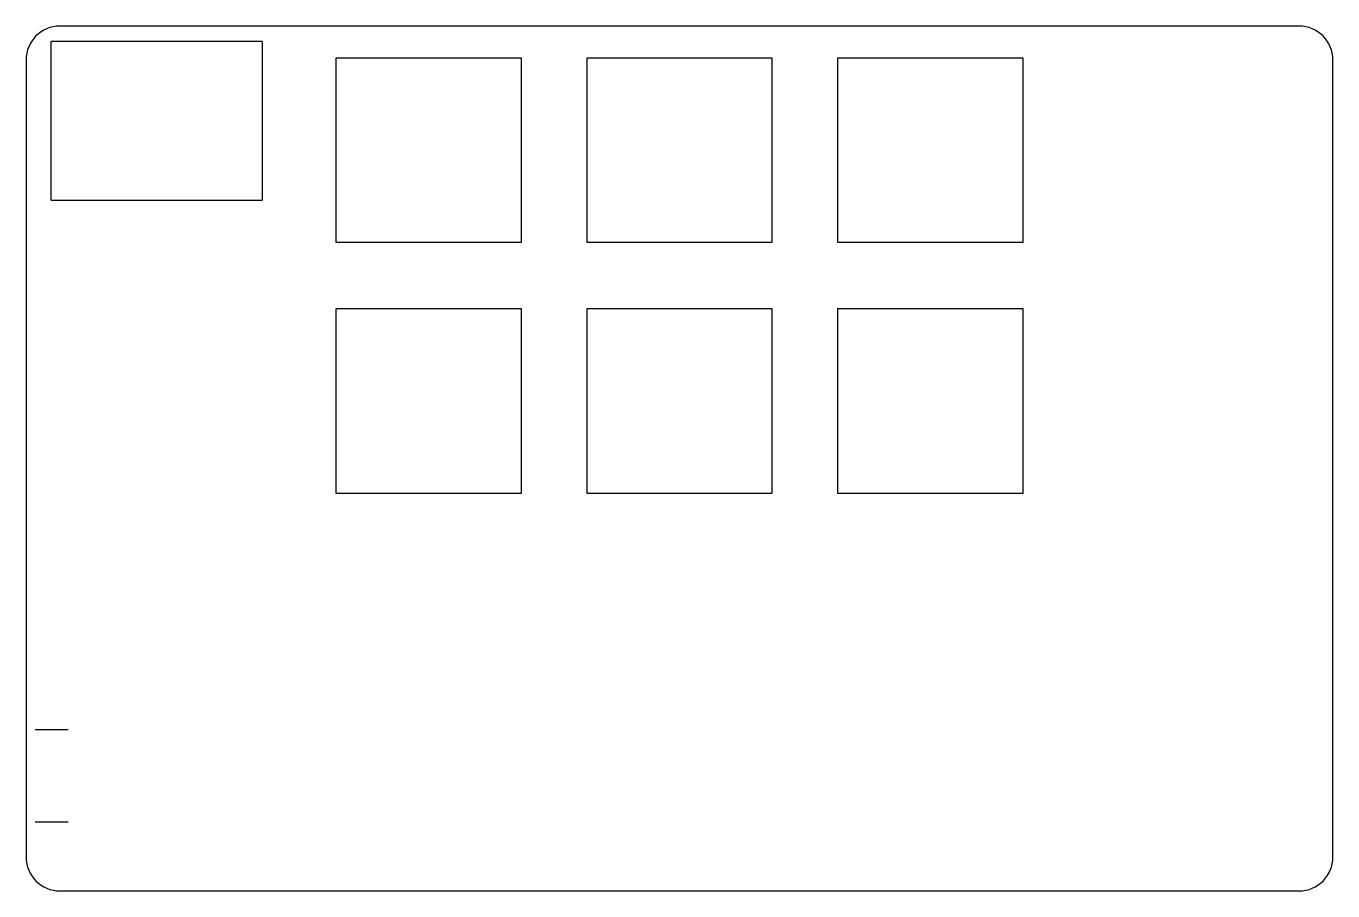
# Model space of a CAD drawing. Header units: millimetres. Extents: x 0 to 99, y 0 to 65.5.
import ezdxf

# ---------------------------------------------------------------- set-up
doc = ezdxf.new("R2010")
doc.units = ezdxf.units.MM
doc.layers.get('0').update_dxf_attribs({"linetype": 'CONTINUOUS'})

msp = doc.modelspace()

# ---------------------------------------------------------------- linework, layer by layer
at = {"color": 7}
for points in [[(96.485, 65.507), (2.565, 65.507)], [(17.915, 64.337), (1.915, 64.337)], [(1.915, 52.337), (1.915, 64.337)], [(17.915, 64.337), (17.915, 52.337)], [(0.025, 62.967), (0.025, 2.547)], [(23.525, 49.117), (23.525, 63.117), (37.525, 63.117)], [(37.525, 63.117), (37.525, 49.117)], [(42.525, 49.117), (42.525, 63.117), (56.525, 63.117)], [(56.525, 63.117), (56.525, 49.117)], [(61.525, 49.117), (61.525, 63.117), (75.525, 63.117)], [(75.525, 63.117), (75.525, 49.117)], [(99.025, 2.547), (99.025, 62.967)], [(1.915, 52.337), (17.915, 52.337)], [(37.525, 49.117), (23.525, 49.117)], [(56.525, 49.117), (42.525, 49.117)], [(75.525, 49.117), (61.525, 49.117)], [(23.525, 30.117), (23.525, 44.117), (37.525, 44.117)], [(37.525, 44.117), (37.525, 30.117)], [(42.525, 30.117), (42.525, 44.117), (56.525, 44.117)], [(56.525, 44.117), (56.525, 30.117)], [(61.525, 30.117), (61.525, 44.117), (75.525, 44.117)], [(75.525, 44.117), (75.525, 30.117)], [(37.525, 30.117), (23.525, 30.117)], [(56.525, 30.117), (42.525, 30.117)], [(75.525, 30.117), (61.525, 30.117)], [(3.197, 12.207), (0.697, 12.207)], [(3.197, 5.207), (0.697, 5.207)], [(2.565, 0.007), (96.485, 0.007)]]:
    msp.add_lwpolyline(points, dxfattribs=at)
for points in [[(2.565, 65.507), (1.89135, 65.507), (1.245291, 65.239394), (0.768949, 64.763051)], [(98.281051, 64.763051), (97.804709, 65.239394), (97.15865, 65.507), (96.485, 65.507)], [(0.768949, 64.763051), (0.292606, 64.286709), (0.025, 63.64065), (0.025, 62.967)], [(99.025, 62.967), (99.025, 63.64065), (98.757394, 64.286709), (98.281051, 64.763051)], [(0.025, 2.547), (0.025, 1.87335), (0.292606, 1.227291), (0.768949, 0.750949)], [(98.281051, 0.750949), (98.757394, 1.227291), (99.025, 1.87335), (99.025, 2.547)], [(0.768949, 0.750949), (1.245291, 0.274606), (1.89135, 0.007), (2.565, 0.007)], [(96.485, 0.007), (97.15865, 0.007), (97.804709, 0.274606), (98.281051, 0.750949)]]:
    msp.add_open_spline(points, degree=3, dxfattribs=at)

doc.saveas('drawing.dxf')
